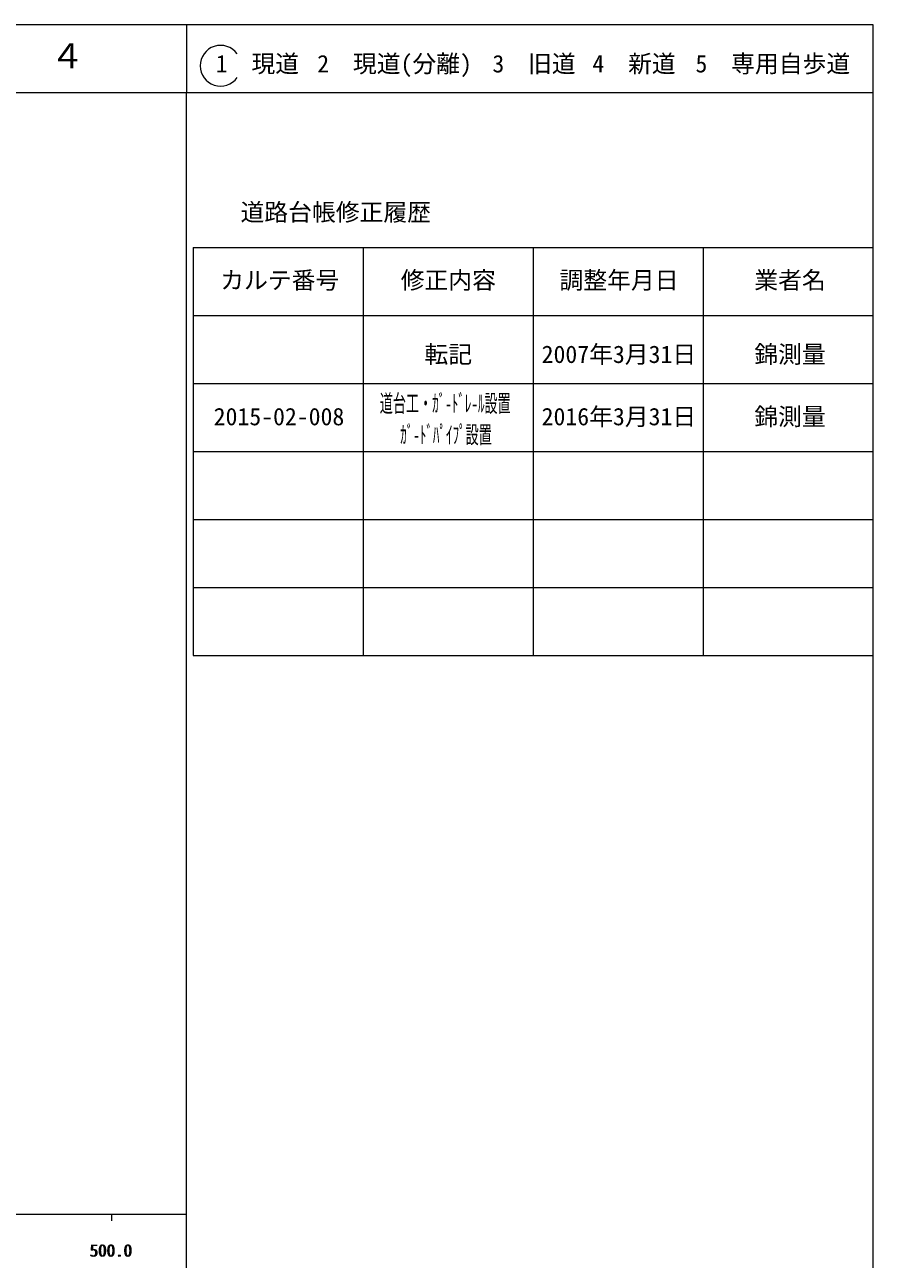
# Model space of a CAD drawing. Units: millimetres, scale not verified. Extents: x 69391 to 709391, y -64 to 359936.
# Drawn here: x 584626 to 709391, y 178293 to 359936 of the extents above; entities that cross this region are included whole.
import ezdxf
from ezdxf.enums import TextEntityAlignment as Align

# ---------------------------------------------------------------- set-up
doc = ezdxf.new("R2010")
doc.units = ezdxf.units.MM
doc.header["$LTSCALE"] = 1000
doc.layers.add('S-SUV', color=7, linetype='Continuous', lineweight=13)
doc.styles.add('ＭＳ ゴシック', font='')
doc.styles.get('ＭＳ ゴシック').set_extended_font_data('MS Gothic')

msp = doc.modelspace()

# ---------------------------------------------------------------- linework, layer by layer
at = {"layer": 'S-SUV'}
for p, q in [((709391, 359936), (69391, 359936)), ((608391, 359936), (608391, 349936)), ((709391, -64), (709391, 359936)), ((69391, 349936), (709391, 349936)), ((608391, -64), (608391, 349936)), ((609391, 327132), (609391, 267132)), ((609391, 327132), (709391, 327132)), ((634391, 327132), (634391, 267132)), ((659391, 327132), (659391, 267132)), ((684391, 327132), (684391, 267132)), ((609391, 317132), (709391, 317132)), ((609391, 307132), (709391, 307132)), ((609391, 297132), (709391, 297132)), ((609391, 287132), (709391, 287132)), ((609391, 277132), (709391, 277132)), ((609391, 267132), (709391, 267132)), ((69391, 184936), (608391, 184936)), ((597391, 184936), (597391, 183936))]:
    msp.add_line(p, q, dxfattribs=at)
msp.add_arc((613422, 353894), 3000, 35.68533, 324.31467, dxfattribs=at)

# ---------------------------------------------------------------- texts
at = {"layer": 'S-SUV', "style": 'ＭＳ ゴシック'}
for s, height, p in [('４', 3666, (588388, 352436)), ('1\u3000現道', 2566, (612714, 352144)), ('2\u3000現道(分離)', 2566, (627635, 352144)), ('3\u3000旧道', 2566, (653387, 352144)), ('4\u3000新道', 2566, (668090, 352144)), ('5\u3000専用自歩道', 2566, (683244, 352144)), ('道路台帳修正履歴', 2566, (616359, 330299)), ('カルテ番号', 2566, (613375, 320299)), ('修正内容', 2566, (639906, 320299)), ('調整年月日', 2566, (663254, 320299)), ('業者名', 2566, (691896, 320299)), ('転記', 2566, (643406, 309394)), ('2007年3月31日', 2566, (660629, 309394)), ('錦測量', 2566, (691896, 309394)), ('2015-02-008', 2566, (612412, 300228)), ('2016年3月31日', 2566, (660629, 300228)), ('錦測量', 2566, (691896, 300228)), ('500.0', 1833, (594110, 178130)), ('500.0', 1833, (594266, 178131))]:
    msp.add_text(s, height=height, dxfattribs=at).set_placement(p, align=Align.BOTTOM_LEFT)
at = {"layer": 'S-SUV', "style": 'ＭＳ ゴシック', "width": 0.55}
for s, p in [('道台工・ｶﾞ-ﾄﾞﾚ-ﾙ設置', (636831, 302171)), ('ｶﾞ-ﾄﾞﾊﾟｲﾌﾟ設置', (639831, 297560))]:
    msp.add_text(s, height=2566, dxfattribs=at).set_placement(p, align=Align.BOTTOM_LEFT)

doc.saveas('drawing.dxf')
